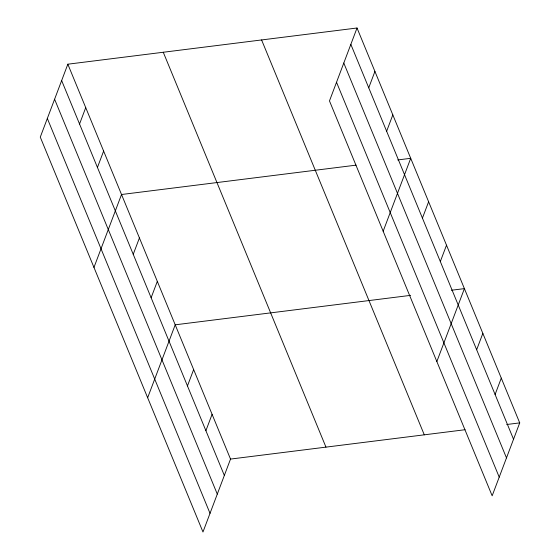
<?xml version="1.0" encoding="UTF-8"?>
<svg xmlns="http://www.w3.org/2000/svg" width="560" height="560" viewBox="0 0 560 560"><rect width="100%" height="100%" fill="white"/><g stroke="black" fill="none" stroke-linecap="round" stroke-linejoin="round"><path stroke-width="0.84" d="M67.837 64.197L40.278 137.116L202.972 532L230.524 459.074L67.837 64.197L357.028 28L519.722 422.884L492.163 495.803L329.476 100.926L357.028 28M79.548 124.005L85.729 107.632M97.44 167.44L103.628 151.067M93.968 267.428L121.52 194.509L356.062 165.151M133.231 254.317L139.419 237.944M151.13 297.752L157.311 281.379M147.658 397.74L175.21 324.814L410.613 295.358M187.46 385.938L193.648 369.572M205.898 430.696L212.086 414.323M368.739 87.808L374.927 71.435M386.638 131.243L392.819 114.877M383.166 231.231L410.718 158.312L397.705 159.943M422.429 218.12L428.617 201.747M440.321 261.555L446.509 245.182M436.849 361.543L464.408 288.624L451.395 290.248M476.658 349.748L482.846 333.375M495.096 394.499L501.284 378.126M230.524 459.074L465.066 429.723M506.709 424.508L519.722 422.884M350.847 44.373L513.534 439.25M343.791 63.035L506.485 457.912M336.525 82.257L499.219 477.141M261.597 39.942L424.284 434.826M163.268 52.248L325.962 447.132M61.649 80.563L224.336 475.447M54.6 99.225L217.287 494.109M47.334 118.454L210.021 513.338"/></g></svg>
